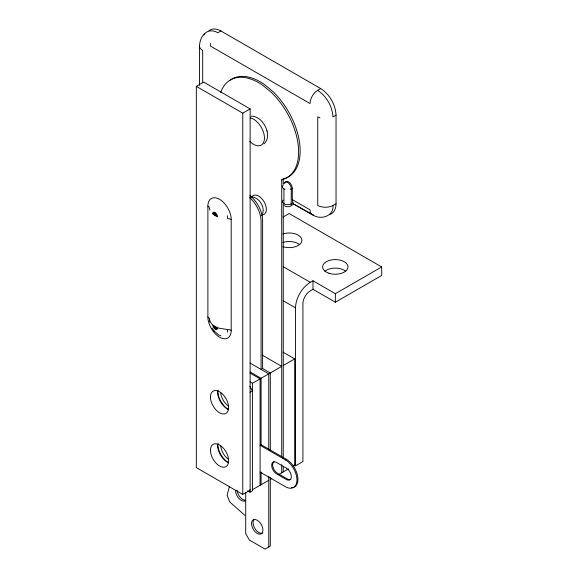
<?xml version="1.0" encoding="UTF-8"?>
<svg xmlns="http://www.w3.org/2000/svg" width="578" height="578" viewBox="0 0 578 578"><rect width="100%" height="100%" fill="white"/><g stroke="black" fill="none" stroke-linecap="round" stroke-linejoin="round"><path stroke-width="0.87" d="M217.682 216.728L214.871 215.471L215.11 212.451M210.63 43.588L210.378 46.009L310.054 103.556A10.859 6.271 -60 0 1 317.604 90.334L320.674 88.557C329.605 94.279 335.565 104.553 336.035 115.159L336.035 203.846C336.042 208.181 334.279 213.195 329.72 214.532M199.518 85.421L199.518 46.059C199.663 41.551 201.086 36.941 204.453 33.784M336.035 203.846L332.957 205.501C334.033 215.587 322.069 219.821 314.324 215.804M227.327 332.133L227.638 329.59L218.614 328.102L212.697 325.652M291.182 204.8L291.305 188.876A5.216 3.013 60 0 0 288.097 182.8A5.216 3.013 60 0 0 284.058 183.587M214.46 328.709L214.871 326.433L211.974 324.272L210.117 321.765L209.409 319.063A5.216 3.013 0 0 0 207.885 317.004L207.885 206.043A16.487 9.523 60 0 1 219.539 199.316A16.487 9.523 60 0 1 231.2 219.51L231.2 330.471A16.487 9.523 60 0 1 219.539 337.198A16.487 9.523 60 0 1 207.885 317.004M229.437 486.474L227.103 495.18L229.712 501.899L244.841 515.316M284.333 205.667C287.136 208.188 291.926 205.999 293.682 203.781M217.523 215.984L214.871 215.471L215.76 212.921M204.07 34.89C206.686 29.709 213.6 30.049 217.92 32.78L220.89 30.945L320.674 88.557M213.86 328.073L214.871 326.433L217.523 328.434M265.165 142.752C267.896 139.471 268.098 134.782 266.978 130.823M212.697 213.853L214.871 215.471L216.36 213.557M208.925 30.75C212.299 27.787 217.321 28.893 220.89 30.945M263.973 143.908L264.659 143.243M261.552 215.753C266.523 208.904 259.284 196.376 250.91 196.982M196.318 86.353L203.687 82.09L250.137 108.91L250.137 490.18L242.767 494.436L196.318 467.616L196.318 86.353L242.767 113.165L250.137 108.91M336.035 115.159L332.957 116.929C332.401 106.352 326.469 96.121 317.604 90.334M212.697 213.195L214.871 215.471L216.88 214.315M281.717 456.562L281.717 179.787L283.256 178.898A56.478 32.606 60 0 0 299.744 144.197A56.478 32.606 60 0 0 273.141 91.758L264.594 84.619A56.478 32.606 60 0 0 230.181 80.198M285.041 183.024A5.216 3.013 60 0 1 289.079 182.236A5.216 3.013 60 0 1 292.287 188.305L290.221 189.353M292.287 188.305L292.287 199.598L292.952 202.82L291.305 203.774A5.216 3.013 0 0 1 284.441 204.034A5.216 3.013 0 0 1 283.104 200.14M282.974 217.09L289.152 213.52L381.682 266.942L381.682 275.46L335.356 302.207L312.994 289.296L310.292 290.857A10.426 6.018 -60 0 0 302.915 303.623L302.915 461.555L295.546 465.81L294 464.922M213.34 327.314L214.871 326.433L217.277 328.99M295.546 465.81L295.546 307.879A20.851 12.037 -60 0 1 310.292 282.339L312.994 280.778L335.356 293.689L381.682 266.942M250.072 381.942L252.413 383.301L281.717 366.38L262.195 355.102M283.256 365.491L294.686 358.895L294.686 465.312L293.162 466.193M249.956 392.166L252.413 390.75L249.812 386.241M286.327 459.279L261.075 444.699L260.093 445.27L285.344 459.85L286.327 459.279A16.422 9.479 60 0 1 297.648 476.243A16.422 9.479 60 0 1 291.363 487.68M252.413 489.718L268.756 480.282M270.294 479.393L271.812 478.512M278.668 474.56L288.588 468.83M247.608 490.845L249.956 492.203L252.413 490.78L252.413 383.301M212.942 212.639L214.871 215.471L217.277 215.139M212.942 326.491L214.871 326.433L216.88 329.359M251.264 116.106C259.327 116.243 265.158 123.916 267.065 131.127M220.883 335.854L218.52 334.85L213.961 330.811M283.104 185.242A5.216 3.013 0 0 0 283.928 188.876L285.012 189.353M319.959 117.847L317.734 116.857L317.734 205.421A10.859 6.271 0 0 0 332.957 205.501M292.287 199.598L310.054 209.857A10.859 6.271 -60 0 0 313.818 215.312L293.711 204.077L312.257 214.799M283.307 266.761L310.292 282.339M283.206 300.762L295.546 307.879M282.967 352.125L294.686 358.895M262.484 368.468L270.294 372.976L270.294 450.537M250.007 363.042L268.756 373.865L268.756 449.619M250.144 371.986L261.075 378.294L261.075 445.031M249.942 372.998L260.093 378.865L260.093 485.282M260.093 472.089L285.344 486.669A16.422 9.479 60 0 0 296.955 479.964A16.422 9.479 60 0 0 285.344 459.85M293.761 204.113L292.952 202.82M212.097 328.037L214.142 331.028M215.11 329.185L214.871 326.433L216.36 329.518M213.34 212.271L214.871 215.471L214.46 212.177M213.86 212.112L214.871 215.471M214.871 326.433L215.76 329.46M209.937 210.132L209.409 208.102A5.216 3.013 0 0 0 207.885 206.043M227.327 215.724L227.638 218.629A5.216 3.013 0 0 1 231.2 219.51M209.409 319.063L209.72 321.968M335.356 293.689L335.356 302.207M312.994 280.778L312.994 289.296M283.928 188.876L283.928 203.774M283.256 178.898L283.256 184.31M283.256 204.142L283.256 458.383M283.256 466.497L283.256 471.908M281.717 464.683L281.717 472.797M270.294 477.565L270.294 546.087L265.071 549.1L249.4 540.054L245.715 533.667L245.715 492.21M268.756 476.648L268.756 546.969M261.075 472.089L261.075 484.718M249.956 489.494L249.956 492.203M242.767 113.165L242.767 494.436M202.697 82.647L202.697 50.438A10.859 6.271 0 0 1 199.518 46.059M250.267 117.883A15.389 8.887 60 0 1 264.457 138.366A15.389 8.887 60 0 1 249.739 141.307M228.129 462.783A16.856 9.732 60 0 1 217.516 444.403M228.129 409.571A16.856 9.732 60 0 1 217.516 391.19M227.638 329.59A5.216 3.013 0 0 1 231.2 330.471M228.498 409.275A12.861 7.427 60 0 1 218.13 390.229M228.498 462.479A12.861 7.427 60 0 1 218.13 443.442M228.317 459.207A12.34 7.124 60 0 1 220.673 445.595M228.317 405.994A12.34 7.124 60 0 1 220.673 392.39M274.095 461.612A6.95 4.01 60 0 0 273.026 467.183A6.95 4.01 60 0 0 277.57 473.31L287.396 478.981A6.95 4.01 60 0 0 290.871 479.328M251.936 196.795A10.859 6.271 60 0 1 264.067 201.729A10.859 6.271 60 0 1 262.47 214.843M262.809 532.952A8.078 4.667 60 0 1 255.295 529.181A8.078 4.667 60 0 1 253.821 519.795M249.92 195.61A21.726 12.543 60 0 1 262.614 220.406L262.614 368.54L261.075 369.429L261.075 221.295A21.726 12.543 60 0 0 249.689 197.589M220.753 92.473A56.478 32.606 60 0 1 263.055 85.508L271.602 92.646A56.478 32.606 60 0 1 298.212 145.085A56.478 32.606 60 0 1 281.717 179.787M245.643 500.245A8.078 4.667 60 0 1 237.096 490.173M245.289 500.772A8.078 4.667 60 0 1 239.068 498.604A8.078 4.667 60 0 1 235.535 490.469M324.901 271.226A12.687 7.326 0 0 1 345.687 271.226M282.873 242.478A12.687 7.326 0 0 1 299.606 244.617M282.873 233.96A12.687 7.326 0 0 1 301.904 240.304A12.687 7.326 0 0 1 282.873 246.647M286.413 468.202L276.587 462.523A6.95 4.01 60 0 0 271.667 465.362A6.95 4.01 60 0 0 276.587 473.873L286.413 479.552A6.95 4.01 60 0 0 291.334 476.713A6.95 4.01 60 0 0 286.413 468.202M210.45 397.028A12.861 7.427 60 0 0 224.091 413.993A12.861 7.427 60 0 0 224.091 395.807A12.861 7.427 60 0 0 210.45 397.028M210.45 450.233A12.861 7.427 60 0 0 224.091 467.205A12.861 7.427 60 0 0 224.091 449.019A12.861 7.427 60 0 0 210.45 450.233M251.524 523.545A8.078 4.667 60 0 0 260.093 534.202A8.078 4.667 60 0 0 260.093 522.779A8.078 4.667 60 0 0 251.524 523.545M328.954 273.257A12.687 7.326 0 0 0 347.985 266.913A12.687 7.326 0 0 0 328.954 260.57A12.687 7.326 0 0 0 328.954 273.257"/></g></svg>
